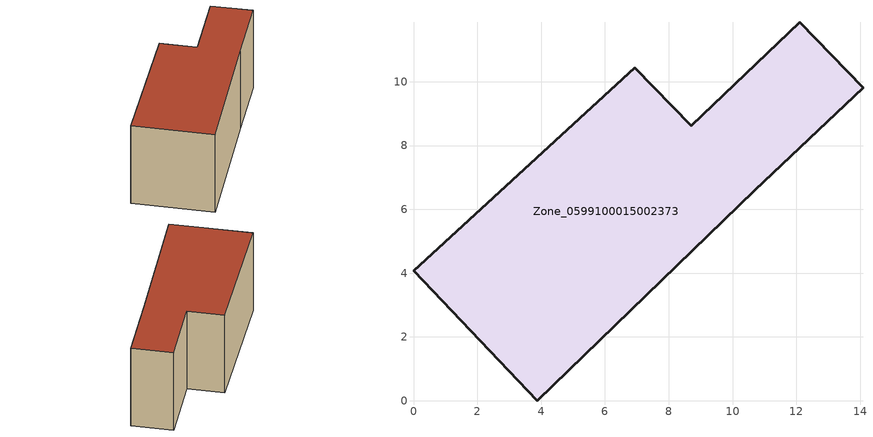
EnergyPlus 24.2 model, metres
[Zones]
Zone_0599100015002373
 floor ground (C_G): 3.88,0 0,4.07 6.94,10.44 8.7,8.62 12.1,11.87 14.09,9.8 10.7,6.59 z0.81
 wall outside (C_F): 14.09,9.8 12.1,11.87 8.7,8.62 6.94,10.44 0,4.07 3.88,0 10.7,6.59 14.09,9.8 z0.81:7.03
 roof outside (C_R): 6.94,10.44 0,4.07 3.88,0 10.7,6.59 14.09,9.8 12.1,11.87 8.7,8.62 z7.03
[BUILDING]
Pand.0599100015002373: North Axis=0; Terrain=City; Loads Convergence Tolerance Value=0.04; Temperature Convergence Tolerance Value=0.4; Solar Distribution=FullExterior; Maximum Number of Warmup Days=25; Minimum Number of Warmup Days=1
[Site:Location]
Rotterdam.The.Hague.AP_ZH_NLD Design_Conditions: Latitude=51.96; Longitude=4.45; Time Zone=1; Elevation=-4.5
[SITE:GROUNDTEMPERATURE:BUILDINGSURFACE]
18, 18, 18, 18, 18, 18, 18, 18, 18, 18, 18, 18
[MATERIAL] Thermal Absorptance=0.9; Solar Absorptance=0.7; Visible Absorptance=0.7
Name | Roughness | Thickness | Conductivity | Density | Specific Heat
G.TI.1975-1991 | MediumSmooth | 0.15 | 0.288461 | 540 | 1210
F.TI.1975-1991 | Rough | 0.3 | 0.230769 | 1920 | 840
R.TI.1975-1991 | MediumRough | 0.2 | 0.153846 | 1500 | 1000
[CONSTRUCTION]
C_G: G.TI.1975-1991
C_F: F.TI.1975-1991
C_R: R.TI.1975-1991
[ZONE]
Zone_0599100015002373: Type=1; Multiplier=1; Ceiling Height=Autocalculate; Volume=Autocalculate; Floor Area=autocalculate; Part of Total Floor Area=Yes
[ZONEINFILTRATION:DESIGNFLOWRATE]
Infil_Zone_0599100015002373: Zone or ZoneList or Space or SpaceList=Zone_0599100015002373; Schedule=AlwaysOn; Design Flow Rate Calculation Method=Flow/Area; Flow Rate per Floor Area=0.003; Constant Term Coefficient=1; Temperature Term Coefficient=0; Velocity Term Coefficient=0; Velocity Squared Term Coefficient=0
[HVACTEMPLATE:ZONE:IDEALLOADSAIRSYSTEM]
Zone_0599100015002373: Maximum Heating Supply Air Temperature=50; Minimum Cooling Supply Air Temperature=13; Maximum Heating Supply Air Humidity Ratio=0.0156; Minimum Cooling Supply Air Humidity Ratio=0.0077; Heating Limit=NoLimit; Cooling Limit=NoLimit; Dehumidification Control Type=ConstantSensibleHeatRatio; Cooling Sensible Heat Ratio=0.7; Dehumidification Setpoint=60; Humidification Control Type=None; Humidification Setpoint=30; Outdoor Air Method=None; Outdoor Air Flow Rate per Person=0.00944; Outdoor Air Flow Rate per Zone Floor Area=0; Outdoor Air Flow Rate per Zone=0; Demand Controlled Ventilation Type=None; Outdoor Air Economizer Type=NoEconomizer; Heat Recovery Type=None; Sensible Heat Recovery Effectiveness=0.7; Latent Heat Recovery Effectiveness=0.65
[ZONECONTROL:THERMOSTAT]
ThermostatControl_Zone_0599100015002373: Zone or ZoneList=Zone_0599100015002373; Control Type Schedule=DualSetpointControlType; Control 1=Thermostat_Zone_0599100015002373; Temperature Difference Between Cutout And Setpoint=0
[THERMOSTATSETPOINT:DUALSETPOINT]
Thermostat_Zone_0599100015002373: Heating Setpoint Temperature Schedule=HeatingSetpoint_Zone_0599100015002373; Cooling Setpoint Temperature Schedule=CoolingSetpoint_Zone_0599100015002373
[SCHEDULE:COMPACT]
HeatingSetpoint_Zone_0599100015002373: Through: 12/31, For: AllDays, Until: 24:00, 21
CoolingSetpoint_Zone_0599100015002373: Through: 12/31, For: AllDays, Until: 24:00, 24
DualSetpointControlType: Through: 12/31, For: AllDays, Until: 24:00, 4
AlwaysOn: Through: 12/31, For: AllDays, Until: 24:00, 1
